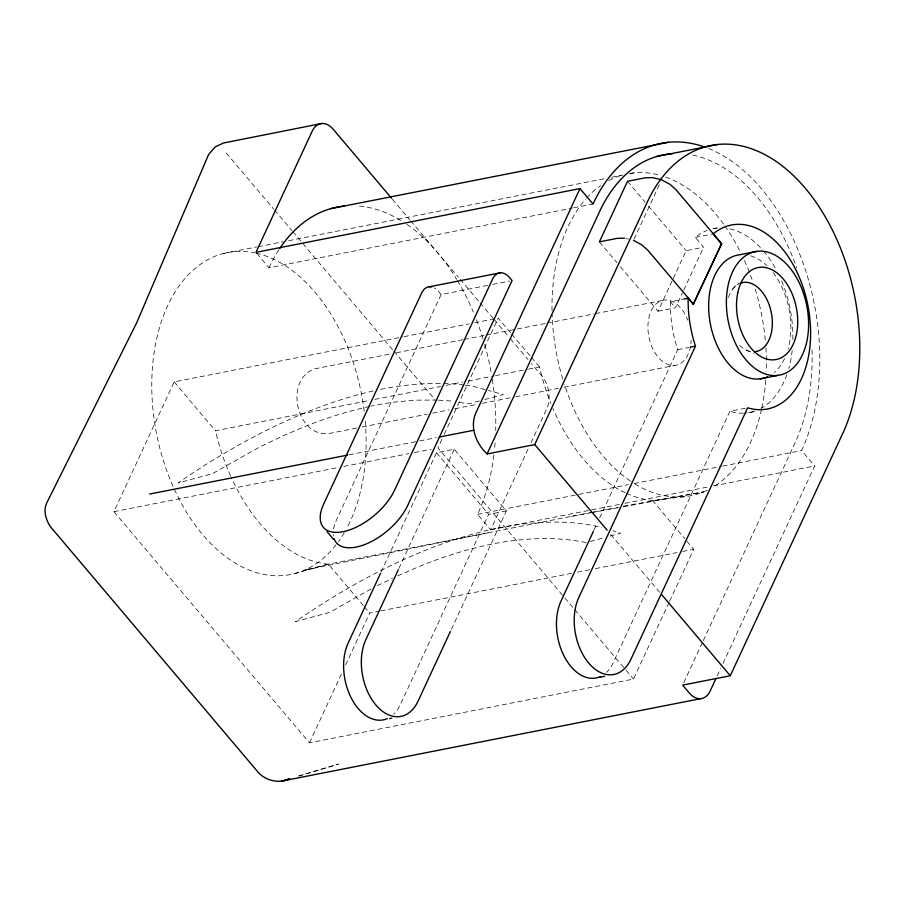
<?xml version="1.0" encoding="UTF-8"?>
<svg xmlns="http://www.w3.org/2000/svg" width="905" height="905" viewBox="0 0 905 905"><rect width="100%" height="100%" fill="white"/><g stroke="black" fill="none" stroke-linecap="round" stroke-linejoin="round"><path stroke-width="0.68" stroke-dasharray="4.53 3.39" d="M669.055 602.436L633.489 679.067L309.476 742.824L113.928 511.664L174.167 381.887L402.635 336.931M487.569 285.392L441.131 294.532L336.717 519.47A46.868 23.802 -40.2 0 0 333.425 530.24M441.957 439.253L437.941 447.907L573.928 608.669M444.253 434.31L498.18 318.13L510.759 332.995M381.129 571.994L436.504 452.715L454.242 449.231L506.381 510.873L451.018 630.152M309.476 742.824L341.604 673.614M345.62 664.96L369.715 613.047L379.41 611.147M398.867 568.51L454.242 449.231M506.381 510.873L488.643 514.357L400.293 704.701A46.868 29.82 78.9 0 1 393.743 714.192M493.881 455.023A187.459 119.268 78.9 0 1 477.591 514.334L490.623 529.742L528.113 448.993M530.952 442.873L546.846 408.619A23.428 14.91 78.9 0 0 541.846 375.903L531.416 363.572M634.066 239.158L659.836 183.647M620.332 266.636L658.048 311.218L672.098 280.935M673.275 278.412L686.16 250.651L703.638 247.212L695.357 237.427A93.735 59.64 78.9 0 1 707.212 230.39M658.048 311.218L675.526 307.779L682.551 292.632M683.728 290.109L703.638 247.212M594.031 530.013L597.391 522.773M599.63 517.954L677.755 349.647A93.735 59.64 78.9 0 1 670.424 301.75L682.619 299.351M745.426 408.234L729.905 411.289L613.149 662.811A46.868 29.82 78.9 0 1 606.588 672.302M669.632 601.203L693.728 549.29L685.639 539.731M683.728 682.755L702.71 641.86M703.287 640.616L795.076 442.862A175.74 111.813 78.9 0 0 812 348.753M717.179 675.933L720.663 668.433M722.982 663.433L814.636 465.985L801.592 450.566A187.459 119.268 78.9 0 0 708.004 148.284M732.801 288.978L738.446 283.039M371.016 588.94L329.895 612.266L295.415 621.644C337.961 592.311 383.245 566.677 431.459 547.887A376.412 191.181 -40.2 0 1 515.443 525.002C543.984 521.065 573.431 520.398 601.553 527.423M377.238 585.659L392.51 578.306M397.6 575.852L422.488 565.127A361.163 183.432 -40.2 0 1 510.624 540.93C535.692 537.672 561.292 537.423 586.123 542.57M298.922 776.026L338.56 764.069L298.695 776.004M294.351 573.646L328.391 564.2L591.994 512.321M479.412 400.994L468.801 403.879L458.269 402.148M484.718 399.546L503.282 394.501L488.338 390.462M590.105 541.495L604.698 537.525M610.004 536.077L620.604 533.192L613.104 530.749M363.425 605.615L328.391 564.2L304.555 570.127L490.397 532.321M356.706 428.065L329.069 433.506C296.139 437.692 283.831 379.467 314.748 368.821L390.802 353.866M362.238 426.968L427.194 414.185M432.714 413.087L449.299 409.829M454.83 408.732L476.946 404.377M482.467 403.291L514.255 397.035M515.635 396.763L558.487 388.324M564.007 387.227L674.576 365.462M223.535 253.457L256.805 246.929M258.197 246.658L283.152 241.759M288.695 240.673L604.8 178.624M611.735 177.256L622.821 175.084M629.756 173.726L633.907 172.9M256.782 253.321L269 267.767L572.243 208.082M573.634 207.811L593.013 203.998M713.185 228.671L717.28 227.868M695.357 237.427L711.986 234.157M492.727 284.374L509.504 281.07M404.026 336.66L469.095 323.854M474.639 322.757L495.408 318.673M396.333 352.78L462.693 339.726M464.084 339.454L484.82 335.37M486.2 335.099L545.658 323.413M547.039 323.142L594.053 313.899M595.433 313.628L664.564 300.03M174.167 381.887L215.492 430.746L369.263 400.485M374.749 399.399L440.656 386.435M446.142 385.349L462.613 382.102M468.111 381.028L494.198 375.892M495.567 375.62L527.14 369.41M528.52 369.138L539.504 366.978A164.031 104.358 78.9 0 0 550.885 403.415M677.755 349.647L689.158 347.407M349.081 454.808L418.314 441.188M419.694 440.916L436.312 437.647M113.928 511.664L338.244 467.523M343.776 466.437L408.856 453.631M414.4 452.534L431.018 449.265M748.752 412.68L754.204 411.605M477.591 514.334L577.288 494.718M578.668 494.447L628.511 484.627M634.054 483.542L721.285 466.38M722.676 466.098L801.592 450.566M490.623 529.742L619.393 504.402M624.936 503.316L708.015 486.958M713.559 485.872L814.636 465.985M593.363 512.06L618.081 507.196M623.568 506.11L703.536 491.901L619.574 507.456M380.79 610.875L571.87 573.272M577.413 572.175L589.879 569.72M595.411 568.634L677.11 552.559M682.653 551.462L693.728 549.29M571.394 516.382L589.291 513.067M590.671 512.807L618.194 507.705M626.328 493.27A164.031 104.358 78.9 0 0 652.403 500.442L684.463 496.664M437.194 400.078L414.445 400.157L393.29 402.239A361.163 183.432 -40.2 0 0 370.835 406.187M438.518 400.168L451.697 401.073M463.948 385.044C442.104 382.046 419.897 383.392 398.121 386.299A376.412 191.181 -40.2 0 0 379.421 389.625M465.294 385.213L472.048 386.062L486.981 390.1M625.841 238.49L628.387 239.135M745.98 349.975L753.526 353.369M627.493 181.305L645.095 202.109M648.444 206.069L686.16 250.651M670.424 301.75L675.526 307.779M599.382 241.861L616.984 262.676M511.653 334.058L530.522 356.355M531.416 357.418L539.504 366.978M652.403 500.442L684.746 538.667M392.363 199.202L409.739 219.745M410.61 220.775L458.416 277.281M460.147 279.328L479.265 301.931M480.136 302.96L493.18 318.368M494.04 319.397L508.814 336.864M510.556 338.923L527.943 359.466M441.131 294.532L438.518 291.444A18.745 11.923 78.9 0 0 434.23 287.88M610.773 534.47L659.666 592.266M226.227 152.956L273.593 208.953M274.498 210.028L291.806 230.481M292.722 231.567L301.829 242.325M302.734 243.411L392.906 350.009M393.822 351.083L434.807 399.535M574.822 609.721L633.489 679.067M436.504 452.715L488.643 514.357M364.33 606.678L369.715 613.047M369.545 406.458A361.163 183.432 -40.2 0 0 305.155 426.425L282.824 435.927L258.638 447.579L212.573 473.575L178.093 482.953C220.628 453.62 265.923 427.986 314.137 409.184A376.412 191.181 -40.2 0 1 376.763 390.191M690.572 346.129A33.134 21.087 78.9 0 1 659.225 358.369A33.134 21.087 78.9 0 1 653.727 306.569A33.134 21.087 78.9 0 1 687.823 320.189M691.182 340.314A33.134 21.087 78.9 0 1 690.911 343.843M333.447 535.952A46.868 23.802 -40.2 0 1 333.3 534.584M754.928 411.085A93.735 59.64 78.9 0 1 744.815 413.132M743.48 413.189A93.735 59.64 78.9 0 1 729.905 411.289M713.083 228.66A93.735 59.64 78.9 0 1 716.907 228.049M729.939 228.852A93.735 59.64 78.9 0 1 762.666 250.018M763.549 251.036A93.735 59.64 78.9 0 1 775.823 268.966M781.66 281.059A93.735 59.64 78.9 0 1 792.837 340.653M792.18 350.484A93.735 59.64 78.9 0 1 788.775 368.527M786.83 374.693A93.735 59.64 78.9 0 1 760.947 408.404M750.618 255.821A62.92 40.035 78.9 0 1 766.75 265.55M773.108 272.586A62.92 40.035 78.9 0 1 788.131 348.968M784.612 358.538A62.92 40.035 78.9 0 1 774.148 372.589M750.302 351.468A35.148 22.365 78.9 0 1 737.337 342.995M728.434 297.474A35.148 22.365 78.9 0 1 739.181 283.684M269 267.767A187.459 119.268 78.9 0 1 278.91 249.769M359.387 206.035A187.459 119.268 78.9 0 1 403.313 222.019M406.831 224.35A187.459 119.268 78.9 0 1 456.708 279.396M457.432 280.595A187.459 119.268 78.9 0 1 473.326 312.101M476.403 319.714A187.459 119.268 78.9 0 1 483.123 339.194M484.65 344.409A187.459 119.268 78.9 0 1 491.426 373.957M492.343 379.444A187.459 119.268 78.9 0 1 495.702 430.475M495.08 442.85A187.459 119.268 78.9 0 1 494.628 448.269M692.755 155.106A175.74 111.813 78.9 0 1 796.694 267.79M336.106 544.776A164.031 104.358 78.9 0 1 174.235 489.039M173.07 486.471A164.031 104.358 78.9 0 1 162.176 319.295A164.031 104.358 78.9 0 1 254.69 252.846M256.058 253.14A164.031 104.358 78.9 0 1 364.195 411.175M365.224 420.961A164.031 104.358 78.9 0 1 347.045 527.773M344.33 532.638A164.031 104.358 78.9 0 1 338.436 541.665M707.178 490.272A164.031 104.358 78.9 0 1 631.588 481.822M630.4 481.03A164.031 104.358 78.9 0 1 564.437 384.444M562.774 379.116A164.031 104.358 78.9 0 1 552.152 314.951M552.039 310.664A164.031 104.358 78.9 0 1 585.659 199.157M586.587 198.127A164.031 104.358 78.9 0 1 600.66 185.536M608.793 180.514A164.031 104.358 78.9 0 1 622.855 174.936M629.733 173.443A164.031 104.358 78.9 0 1 660.22 175.355M665.582 177.052A164.031 104.358 78.9 0 1 724.158 224.915M724.916 225.99A164.031 104.358 78.9 0 1 740.233 251.669M744.453 260.538A164.031 104.358 78.9 0 1 752.609 281.161M755.189 289.125A164.031 104.358 78.9 0 1 765.37 341.015M765.89 347.837A164.031 104.358 78.9 0 1 766.218 371.729M765.743 380.145A164.031 104.358 78.9 0 1 761.784 408.121M761.49 409.467A164.031 104.358 78.9 0 1 713.117 487.048M328.391 564.2A164.031 104.358 78.9 0 1 231.148 477.207M230.594 475.973A164.031 104.358 78.9 0 1 215.492 430.746M625.117 492.705A164.031 104.358 78.9 0 1 552.966 408.472"/><path stroke-width="1.36" d="M380.541 573.261L348.154 643.059A46.868 29.82 78.9 0 0 351.378 698.241A46.868 29.82 78.9 0 0 387.25 718.615M398.279 569.777L365.88 639.564A46.868 29.82 78.9 0 0 375.892 704.995A46.868 29.82 78.9 0 0 418.031 701.205L450.43 631.418M705.504 147.334A187.459 119.268 78.9 0 0 593.013 203.998L579.981 188.591L475.566 413.54C469.752 427.907 476.335 443.823 487.082 453.959L534.731 444.581L647.177 202.324A175.74 111.813 78.9 0 1 805.19 188.127A175.74 111.813 78.9 0 1 842.725 433.484L730.278 675.741L682.63 685.119L689.146 692.823A23.428 14.91 78.9 0 0 710.221 690.922L716.013 678.433M487.082 453.959L599.529 211.702A175.74 111.813 78.9 0 1 672.856 153.635M683.728 299.125L688.162 298.254L693.264 304.284L721.636 243.671L676.001 189.733L669.96 184.303L661.589 179.857M693.264 304.284L721.636 243.671M593.465 531.224L560.998 601.169A46.868 29.82 78.9 0 0 564.234 656.363A46.868 29.82 78.9 0 0 600.106 676.725M688.162 298.254A93.735 59.64 78.9 0 0 695.492 346.151L578.736 597.673A46.868 29.82 78.9 0 0 588.748 663.105A46.868 29.82 78.9 0 0 630.887 659.326L747.643 407.793A93.735 59.64 78.9 0 0 807.848 305.257A93.735 59.64 78.9 0 0 713.095 233.931L721.375 243.717M289.679 778.809C279.226 783.707 266.76 781.083 258.717 772.927L50.137 526.348C45.929 519.481 43.214 511.008 46.596 503.214L136.576 323.017L208.591 154.551L215.209 146.904L223.411 143.024L321.694 123.51M289.385 778.786L281.41 781.173L700.719 698.649M330.495 208.727L668.422 142.277M656.476 156.565L717.846 144.472M579.981 188.591L255.968 252.348L312.191 131.225A23.428 14.91 78.9 0 1 333.266 129.336L391.492 198.172M429.264 286.783L500.216 272.824M756.999 251.352L739.261 254.837A62.92 40.035 78.9 0 0 716.658 344.454L717.518 346.366A62.92 40.035 78.9 0 0 767.508 376.785M690.425 347.147L695.492 346.151M149.687 494.051L347.701 455.079M439.083 437.092L473.7 430.282M760.245 378.844L777.983 375.36A62.92 40.035 78.9 0 0 796.672 277.903A62.92 40.035 78.9 0 0 727.824 286.795A62.92 40.035 78.9 0 0 777.983 375.36M389.614 718.615L391.831 718.174M600.253 677.155L604.687 676.284M624.563 238.173L617.12 238.377L599.382 241.861L627.493 181.305L645.231 177.81L652.675 177.606L660.322 179.541M633.477 240.425L641.849 244.87L647.89 250.3L693.524 304.238M534.731 444.581L607.153 530.194M661.476 594.404L730.278 675.741M326.943 531.552L333.459 539.267M334.058 538.532A46.868 23.802 -40.2 0 0 367.916 543.226A46.868 23.802 -40.2 0 0 407.669 505.51L512.083 280.561L509.47 277.484A18.745 11.923 78.9 0 0 492.614 279L394.625 490.103A46.868 23.802 -40.2 0 1 343.085 531.688A46.868 23.802 -40.2 0 1 323.673 504.062L421.662 292.96A18.745 11.923 78.9 0 1 431.764 286.953M740.154 283.254A35.148 22.365 78.9 0 1 771.184 311.999A35.148 22.365 78.9 0 1 754.589 351.74M279.634 248.671A187.459 119.268 78.9 0 1 344.409 206.046M737.779 292.734A46.868 29.82 78.9 0 0 774.205 359.805A46.868 29.82 78.9 0 0 789.386 288.095A46.868 29.82 78.9 0 0 737.779 292.734"/></g></svg>
